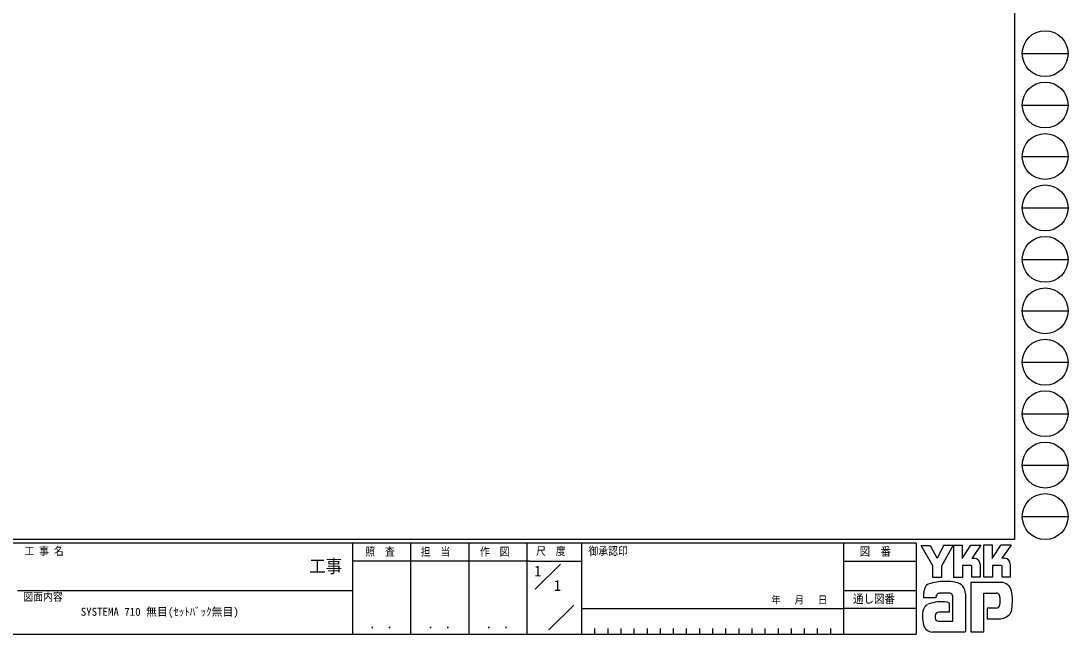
# Model space of a CAD drawing. Units: millimetres, scale not verified. Extents: x -567 to 567, y -403 to 403.
# Drawn here: x -9 to 567, y -403 to -66 of the extents above; entities that cross this region are included whole.
import ezdxf
from ezdxf.enums import TextEntityAlignment as Align

# ---------------------------------------------------------------- set-up
doc = ezdxf.new("R2010")
doc.units = ezdxf.units.MM
doc.header["$LTSCALE"] = 2
doc.layers.add('0-1_USER1', color=3, linetype='Continuous')
doc.layers.add('0-4_YKK_ZWAK', color=7, linetype='Continuous')
doc.styles.add('ＭＳ ゴシック', font='')
doc.styles.get('ＭＳ ゴシック').set_extended_font_data('MS Gothic')

msp = doc.modelspace()

# ---------------------------------------------------------------- linework, layer by layer
at = {"layer": '0-4_YKK_ZWAK'}
for p, q in [((537.3, 399), (537.3, -351)), ((541.552, -83.88), (566.752, -83.88)), ((541.552, -112.16), (566.752, -112.16)), ((541.552, -140.44), (566.752, -140.44)), ((541.552, -168.72), (566.752, -168.72)), ((541.552, -197), (566.752, -197)), ((541.552, -225.28), (566.752, -225.28)), ((541.552, -253.56), (566.752, -253.56)), ((541.552, -281.84), (566.752, -281.84)), ((541.552, -310.12), (566.752, -310.12)), ((541.552, -338.4), (566.752, -338.4)), ((537.3, -351), (-562.7, -351)), ((483.3, -353), (-562.7, -353)), ((173.3, -353), (173.3, -403)), ((205.3, -353), (205.3, -403)), ((237.3, -353), (237.3, -403)), ((269.3, -353), (269.3, -403)), ((299.3, -353), (299.3, -403)), ((443.3, -353), (443.3, -403)), ((483.3, -353), (483.3, -403)), ((492.488, -365.569), (485.924, -354.294)), ((485.924, -354.294), (490.944, -354.294)), ((490.944, -354.294), (494.535, -361.013)), ((498.494, -354.14), (494.844, -361.245)), ((503.674, -354.14), (497.199, -365.608)), ((498.494, -354.14), (503.674, -354.14)), ((503.957, -371.902), (503.957, -354.178)), ((503.957, -354.178), (508.552, -354.178)), ((508.552, -361.462), (513.378, -354.101)), ((508.552, -354.178), (508.552, -361.462)), ((513.378, -354.101), (518.843, -354.101)), ((518.843, -354.101), (513.786, -361.438)), ((520.406, -371.748), (520.406, -354.024)), ((520.406, -354.024), (525.078, -354.024)), ((525.078, -361.441), (529.982, -354.024)), ((525.078, -354.024), (525.078, -361.441)), ((529.982, -354.024), (535.388, -354.024)), ((534.848, -354.951), (530.388, -361.322)), ((535.388, -354.024), (534.848, -354.951)), ((494.535, -361.013), (494.844, -361.245)), ((515.271, -361.438), (513.786, -361.438)), ((531.872, -361.322), (530.388, -361.322)), ((270.706, -362.999), (173.3, -362.999)), ((270.706, -362.999), (299.3, -362.999)), ((273.829, -378.337), (287.676, -364.49)), ((443.3, -363), (483.3, -363)), ((492.488, -371.941), (492.488, -365.569)), ((497.199, -365.608), (497.199, -371.941)), ((513.262, -365.26), (508.706, -365.26)), ((508.706, -365.26), (508.706, -371.902)), ((513.88, -365.492), (513.262, -365.26)), ((513.88, -371.786), (513.88, -365.492)), ((518.36, -364.527), (518.36, -371.786)), ((530.446, -371.709), (530.446, -365.453)), ((534.963, -364.527), (534.963, -371.709)), ((497.199, -371.941), (492.488, -371.941)), ((508.706, -371.902), (503.957, -371.902)), ((518.36, -371.786), (513.88, -371.786)), ((525.271, -371.748), (520.406, -371.748)), ((530.446, -371.637), (530.518, -371.709)), ((534.963, -371.709), (530.446, -371.709)), ((-10.7, -378.999), (173.3, -378.999)), ((443.3, -378.999), (483.3, -378.999)), ((513.34, -374.566), (513.34, -401.866)), ((529.905, -374.566), (513.34, -374.566)), ((501.794, -380.436), (496.512, -380.536)), ((500.404, -385.533), (501.408, -385.764)), ((503.339, -395.958), (503.339, -382.057)), ((510.328, -380.976), (510.328, -401.828)), ((520.522, -401.866), (520.522, -380.513)), ((520.522, -380.513), (527.163, -380.513)), ((529.262, -382.652), (529.287, -386.415)), ((281.403, -400.636), (295.009, -387.03)), ((299.3, -389), (443.3, -389)), ((483.3, -388.999), (443.3, -388.999)), ((501.408, -390.9), (495.702, -390.907)), ((501.408, -385.764), (501.408, -390.9)), ((527.318, -388.699), (522.26, -388.699)), ((522.26, -388.699), (522.26, -394.607)), ((495.307, -395.958), (503.339, -395.958)), ((502.721, -395.958), (503.223, -395.958)), ((503.339, -395.957), (503.34, -395.958)), ((522.26, -394.607), (529.866, -394.607)), ((529.866, -394.607), (531.411, -394.259)), ((306.5, -400), (306.5, -403)), ((313.7, -400), (313.7, -403)), ((320.9, -400), (320.9, -403)), ((328.1, -400), (328.1, -403)), ((335.3, -400), (335.3, -403)), ((342.5, -400), (342.5, -403)), ((349.7, -400), (349.7, -403)), ((356.9, -400), (356.9, -403)), ((364.1, -400), (364.1, -403)), ((371.3, -400), (371.3, -403)), ((378.5, -400), (378.5, -403)), ((385.7, -400), (385.7, -403)), ((392.9, -400), (392.9, -403)), ((400.1, -400), (400.1, -403)), ((407.3, -400), (407.3, -403)), ((414.5, -400), (414.5, -403)), ((421.7, -400), (421.7, -403)), ((428.9, -400), (428.9, -403)), ((436.1, -400), (436.1, -403)), ((494.11, -401.944), (491.986, -401.944)), ((509.864, -401.905), (494.11, -401.944)), ((510.328, -401.828), (509.864, -401.905)), ((513.34, -401.866), (519.402, -401.866)), ((519.402, -401.866), (520.522, -401.866)), ((-562.7, -403), (483.3, -403))]:
    msp.add_line(p, q, dxfattribs=at)
for points in [[(530.446, -365.453), (529.828, -365.222), (525.271, -365.222), (525.271, -371.748)], [(494.11, -383.1), (487.469, -383.1), (487.469, -380.344)]]:
    msp.add_lwpolyline(points, dxfattribs=at)
for centre in [(554.152, -83.88), (554.152, -112.16), (554.152, -140.44), (554.152, -168.72), (554.152, -197), (554.152, -225.28), (554.152, -253.56), (554.152, -281.84), (554.152, -310.12), (554.152, -338.4)]:
    msp.add_circle(centre, 12.6, dxfattribs=at)
for centre, radius, start, end in [((515.27, -364.527), 3.089, 0.00166, 89.99604), ((531.872, -364.411), 3.089, 0.00166, 89.99604), ((498.617, -399.287), 25.257, 89.89165, 109.30848), ((499.359, -403.662), 29.64, 78.7801, 91.46938), ((494.67, -380.379), 7.196, 158.41083, 179.71775), ((491.309, -378.793), 3.491, 109.02127, 161.51264), ((504.058, -380.852), 6.355, 40.66422, 80.31694), ((503.741, -380.836), 6.588, 358.78059, 38.76563), ((529.688, -380.772), 6.202, 14.44572, 87.08746), ((506.394, -384.696), 29.8, 350.99027, 10.67625), ((496.9, -404.22), 19.013, 79.38098, 112.05825), ((497.122, -383.01), 3.013, 138.46382, 181.71359), ((496.321, -382.958), 2.43, 85.50551, 126.78038), ((501.094, -382.649), 2.321, 14.7552, 72.44995), ((527.392, -382.256), 1.756, 16.43123, 96.91661), ((524.059, -383.297), 5.248, 4.93423, 17.03552), ((502.513, -393.564), 15.832, 168.76372, 199.80079), ((492.481, -391.468), 5.583, 121.82711, 169.08475), ((495.714, -392.97), 2.064, 90.33953, 178.03639), ((527.319, -386.834), 1.865, 269.95468, 342.90145), ((524.028, -385.916), 5.281, 343.6902, 354.75362), ((529.778, -388.35), 6.13, 285.44291, 349.90448), ((496.989, -393.469), 3.384, 171.08203, 216.71923), ((495.657, -393.807), 2.18, 230.9728, 260.75491), ((492.5, -396.489), 5.461, 207.31435, 263.59464)]:
    msp.add_arc(centre, radius, start, end, dxfattribs=at)

# ---------------------------------------------------------------- texts
at = {"layer": '0-1_USER1', "style": 'ＭＳ ゴシック'}
for s, height, p in [('1', 5.865, (273.3, -372.999)), ('1', 5.865, (284.062, -380.999)), ('SYSTEMA 710 無目(ｾｯﾄﾊﾞｯｸ無目)', 4.399, (24.008, -394.274))]:
    msp.add_text(s, height=height, dxfattribs=at).set_placement(p, align=Align.BOTTOM_LEFT)
at = {"layer": '0-4_YKK_ZWAK', "style": 'ＭＳ ゴシック', "width": 0.9}
for s, height, p in [('工 事 名', 4.399, (-6.968, -360.904)), ('照  査', 4.399, (180.427, -361.257)), ('担  当', 4.399, (210.949, -361.257)), ('作  図', 4.399, (243.471, -361.231)), ('尺  度', 4.399, (274.318, -360.91)), ('御承認印', 4.399, (303.11, -360.904)), ('図\u3000番', 4.692, (452.154, -361.374)), ('工事', 7.331, (149.631, -371.509)), ('図面内容', 4.399, (-7.532, -386.069)), ('年   月   日', 4.147, (403.552, -387.527)), ('通し図番', 4.692, (448.555, -387.406)), (' ． ．', 5.132, (179.664, -401.494)), (' ． ．', 5.132, (211.664, -401.494)), (' ． ．', 5.132, (243.664, -401.494))]:
    msp.add_text(s, height=height, dxfattribs=at).set_placement(p, align=Align.BOTTOM_LEFT)

doc.saveas('drawing.dxf')
